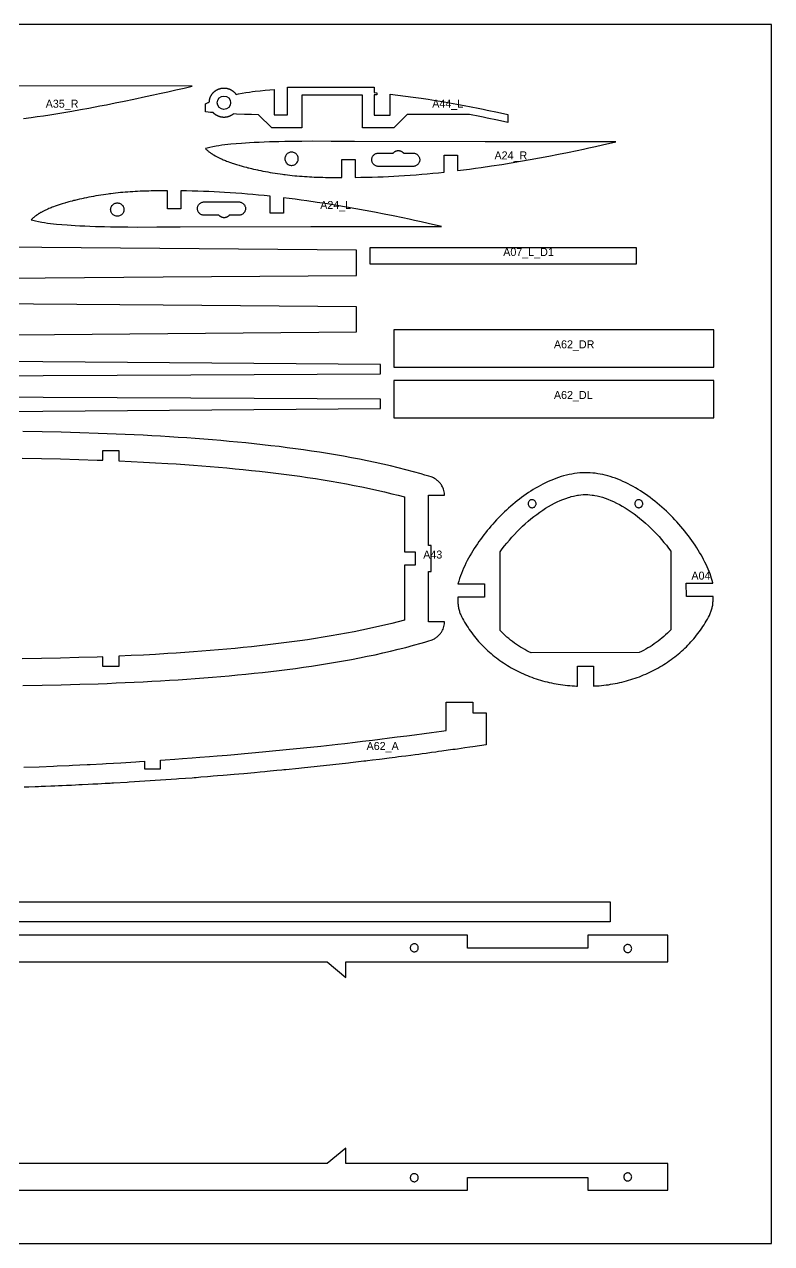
# Model space of a CAD drawing. Header units: millimetres. Extents: x 0 to 1269, y 0 to 474.
# Drawn here: x 329.5 to 609.6, y 0 to 457.2 of the extents above; entities that cross this region are included whole.
import ezdxf

# ---------------------------------------------------------------- set-up
doc = ezdxf.new("R2010")
doc.units = ezdxf.units.MM
for name, color, linetype in [('CUT', 1, 'Continuous'), ('LABELS_NOT_CUT', 7, 'Continuous'), ('REFERENCE_NOT_CUT', 8, 'Continuous')]:
    doc.layers.add(name, color=color, linetype=linetype)

msp = doc.modelspace()

# ---------------------------------------------------------------- linework, layer by layer
at = {"layer": 'CUT'}
for points in [[(329.11, 421.85), (332.07, 422.27), (334.35, 422.6), (336.68, 422.96), (339.01, 423.32), (341.32, 423.69), (344.24, 424.18), (347.31, 424.7), (350.5, 425.27), (353.65, 425.84), (357.77, 426.62), (360.24, 427.09), (363.57, 427.75), (366.85, 428.41), (370.58, 429.18), (374.96, 430.11), (377.87, 430.74), (380.17, 431.25), (383.22, 431.93), (386.3, 432.63), (389.36, 433.34), (392.33, 434.04), (307.28, 434.19)], [(219.35, 361.21), (381.52, 362.48), (454, 363.07), (454, 372.5), (100, 375.54)], [(100, 338.83), (454, 341.87), (454, 351.3), (381.52, 351.88), (219.35, 353.16)], [(328.87, 209.28), (336.11, 209.4), (343.23, 209.55), (350.23, 209.74), (357.13, 209.97), (360.55, 210.09), (363.94, 210.23), (367.31, 210.37), (370.66, 210.53), (373.99, 210.69), (377.29, 210.86), (380.58, 211.05), (383.86, 211.25), (387.11, 211.45), (390.35, 211.67), (393.57, 211.9), (396.77, 212.14), (399.96, 212.4), (403.13, 212.67), (406.29, 212.95), (409.44, 213.24), (412.57, 213.55), (415.68, 213.87), (418.79, 214.21), (421.88, 214.57), (424.96, 214.93), (428.02, 215.32), (431.07, 215.72), (434.12, 216.14), (437.15, 216.58), (440.16, 217.04), (443.17, 217.52), (446.16, 218.01), (449.14, 218.53), (452.11, 219.08), (455.07, 219.64), (458.01, 220.23), (460.94, 220.85), (463.86, 221.49), (466.77, 222.16), (469.66, 222.86), (472.53, 223.59), (475.39, 224.36), (478.24, 225.16), (479.65, 225.57), (481.07, 225.99), (482, 226.28), (482.31, 226.39), (482.61, 226.52), (482.91, 226.67), (483.2, 226.83), (483.48, 227), (483.75, 227.18), (484.02, 227.37), (484.28, 227.58), (484.53, 227.79), (484.77, 228.02), (485, 228.25), (485.22, 228.5), (485.43, 228.75), (485.62, 229.02), (485.81, 229.29), (485.98, 229.57), (486.21, 230.01), (486.42, 230.46), (486.59, 230.92), (486.74, 231.39), (486.85, 231.87), (486.93, 232.36), (486.98, 232.85), (486.99, 233.12), (481, 233.12), (481, 252.02), (482, 252.02), (482, 261.77), (481, 261.77), (481, 280.67), (486.99, 280.67), (486.98, 280.94), (486.93, 281.43), (486.85, 281.92), (486.74, 282.4), (486.59, 282.87), (486.42, 283.33), (486.21, 283.78), (485.98, 284.22), (485.81, 284.5), (485.62, 284.77), (485.43, 285.03), (485.22, 285.29), (485, 285.54), (484.77, 285.77), (484.53, 286), (484.28, 286.21), (484.02, 286.42), (483.75, 286.61), (483.48, 286.79), (483.2, 286.96), (482.91, 287.12), (482.61, 287.26), (482.31, 287.4), (482, 287.51), (481.07, 287.8), (479.65, 288.22), (478.24, 288.63), (475.39, 289.43), (472.53, 290.2), (469.66, 290.93), (466.77, 291.63), (463.86, 292.3), (460.94, 292.94), (458.01, 293.56), (455.07, 294.15), (452.11, 294.71), (449.14, 295.25), (446.16, 295.77), (443.17, 296.27), (440.16, 296.75), (437.15, 297.21), (434.12, 297.65), (431.07, 298.07), (428.02, 298.47), (424.96, 298.85), (421.88, 299.22), (418.79, 299.58), (415.68, 299.91), (412.57, 300.24), (409.44, 300.55), (406.29, 300.84), (403.13, 301.12), (399.96, 301.39), (396.77, 301.64), (393.57, 301.89), (390.35, 302.12), (387.11, 302.34), (383.86, 302.54), (380.58, 302.74), (377.29, 302.92), (373.99, 303.1), (370.66, 303.26), (367.31, 303.42), (363.94, 303.56), (360.55, 303.7), (357.13, 303.82), (350.23, 304.05), (343.23, 304.24), (336.11, 304.39), (328.87, 304.51)], [(328.72, 294.51), (335.92, 294.39), (342.98, 294.24), (349.93, 294.05), (356.78, 293.83), (358.85, 293.75), (358.85, 297.39), (364.85, 297.39), (364.85, 293.52), (369.51, 293.31), (374.12, 293.08), (378.7, 292.83), (383.24, 292.56), (386.45, 292.36), (389.65, 292.14), (392.83, 291.91), (395.99, 291.67), (399.14, 291.42), (402.27, 291.16), (405.38, 290.88), (408.48, 290.59), (411.56, 290.29), (414.63, 289.97), (417.68, 289.64), (420.72, 289.29), (423.74, 288.93), (426.74, 288.55), (429.74, 288.16), (432.72, 287.74), (435.68, 287.32), (438.63, 286.87), (441.56, 286.4), (444.48, 285.92), (447.38, 285.41), (450.27, 284.88), (453.14, 284.33), (456, 283.76), (458.84, 283.16), (461.66, 282.54), (464.47, 281.89), (467.25, 281.22), (469.63, 280.62), (472, 279.99), (472, 259.39), (476, 259.39), (476, 254.39), (472, 254.39), (472, 233.8), (469.63, 233.17), (467.25, 232.57), (464.47, 231.89), (461.66, 231.25), (458.84, 230.63), (456, 230.03), (453.14, 229.46), (450.27, 228.91), (447.38, 228.38), (444.48, 227.87), (441.56, 227.39), (438.63, 226.92), (435.68, 226.47), (432.72, 226.04), (429.74, 225.63), (426.74, 225.24), (423.74, 224.86), (420.72, 224.5), (417.68, 224.15), (414.63, 223.82), (411.56, 223.5), (408.48, 223.2), (405.38, 222.91), (402.27, 222.63), (399.14, 222.37), (395.99, 222.11), (392.83, 221.88), (389.65, 221.65), (386.45, 221.43), (383.24, 221.23), (378.7, 220.96), (374.12, 220.71), (369.51, 220.48), (364.85, 220.27), (364.85, 216.39), (358.85, 216.39), (358.85, 220.04), (356.78, 219.96), (349.93, 219.74), (342.98, 219.55), (335.92, 219.4), (328.72, 219.28)], [(329.33, 178.64), (335, 178.85), (340.47, 179.06), (341.79, 179.12), (346.34, 179.32), (347.56, 179.38), (353.03, 179.64), (354.2, 179.7), (358.76, 179.94), (360.12, 180.01), (365.59, 180.32), (371.23, 180.66), (372.65, 180.75), (374.5, 180.87), (374.5, 178.07), (380.5, 178.07), (380.5, 181.27), (382.28, 181.39), (385.93, 181.65), (388.8, 181.86), (392.43, 182.13), (395.3, 182.36), (398.94, 182.65), (401.79, 182.88), (405.47, 183.19), (408.27, 183.43), (412.04, 183.76), (414.74, 184), (418.7, 184.37), (421.21, 184.61), (427.67, 185.24), (434.13, 185.9), (440.58, 186.59), (447.04, 187.31), (449.63, 187.6), (453.49, 188.05), (456.23, 188.38), (459.94, 188.82), (462.75, 189.17), (466.4, 189.62), (469.24, 189.99), (472.86, 190.45), (475.71, 190.83), (479.33, 191.31), (482.17, 191.7), (485.81, 192.2), (487.65, 192.46), (487.65, 203.07), (497.65, 203.07), (497.65, 199.07), (502.65, 199.07), (502.65, 194.65), (502.65, 187.06), (497.65, 186.32), (497.65, 186.32), (496.51, 186.15), (494.63, 185.88), (491.82, 185.47), (490.92, 185.35), (490.12, 185.23), (488.35, 184.98), (485.99, 184.65), (484.77, 184.49), (483.72, 184.34), (482.14, 184.12), (480.16, 183.85), (478.62, 183.65), (477.32, 183.47), (475.96, 183.3), (474.32, 183.08), (472.44, 182.84), (470.92, 182.64), (469.79, 182.49), (468.48, 182.32), (466.24, 182.04), (464.51, 181.83), (463.64, 181.72), (462.64, 181.59), (459.97, 181.27), (458.1, 181.04), (457.49, 180.97), (456.79, 180.89), (451.69, 180.29), (450.94, 180.2), (445.09, 179.54), (439.24, 178.9), (433.38, 178.28), (432.43, 178.18), (427.52, 177.69), (426.72, 177.61), (426.01, 177.54), (424.18, 177.36), (421.66, 177.12), (420.55, 177.01), (419.58, 176.92), (417.91, 176.77), (415.8, 176.57), (414.37, 176.44), (413.15, 176.33), (411.7, 176.2), (409.93, 176.04), (408.17, 175.89), (406.71, 175.76), (405.5, 175.66), (404.07, 175.54), (401.94, 175.37), (400.28, 175.23), (399.31, 175.15), (398.2, 175.06), (395.67, 174.86), (393.84, 174.72), (393.13, 174.66), (392.33, 174.6), (387.4, 174.24), (386.46, 174.17), (380.58, 173.76), (374.71, 173.37), (368.83, 173), (368.07, 172.96), (362.95, 172.66), (362.25, 172.62), (361.62, 172.58), (359.75, 172.48), (357.07, 172.34), (356.06, 172.29), (355.17, 172.24), (353.44, 172.15), (351.19, 172.04), (349.86, 171.98), (348.72, 171.92), (347.19, 171.85), (345.31, 171.77), (343.65, 171.69), (342.27, 171.63), (340.97, 171.58), (339.42, 171.51), (337.42, 171.44), (335.82, 171.37), (334.76, 171.33), (333.54, 171.28), (331.15, 171.2), (329.36, 171.14)], [(101.42, 128.14), (549.07, 128.14), (549.07, 120.64), (101.42, 120.64)], [(325.01, 105.64), (443.01, 105.64), (450.01, 99.82), (450.01, 105.64), (570.66, 105.64), (570.66, 115.64), (540.66, 115.64), (540.66, 110.82), (495.6, 110.82), (495.6, 115.64), (117.58, 115.64)], [(117.58, 20), (495.6, 20), (495.6, 24.82), (540.66, 24.82), (540.66, 20), (570.66, 20), (570.66, 30), (450.01, 30), (450.01, 35.82), (443.01, 30), (325.01, 30)]]:
    msp.add_lwpolyline(points, dxfattribs=at)
for points in [[(501.5, 425.37), (502.97, 425.07), (506.88, 424.26), (510.72, 423.42), (510.72, 420.42), (506.88, 421.26), (502.97, 422.07), (501.5, 422.37), (499.66, 422.74), (496.97, 423.27), (496.32, 423.4), (472.97, 423.35), (468.03, 418.4), (468.03, 418.39), (456.27, 418.38), (456.26, 430.68), (433.46, 430.66), (433.47, 418.36), (422.3, 418.35), (417.2, 423.32), (414.69, 423.37), (412.07, 423.44), (409.07, 423.55), (407.83, 423.61), (407.81, 423.59), (407.78, 423.56), (407.74, 423.53), (407.7, 423.5), (407.66, 423.47), (407.63, 423.44), (407.59, 423.41), (407.55, 423.38), (407.51, 423.36), (407.47, 423.33), (407.43, 423.3), (407.39, 423.27), (407.35, 423.25), (407.31, 423.22), (407.27, 423.19), (407.23, 423.17), (407.19, 423.14), (407.15, 423.12), (407.11, 423.09), (407.07, 423.07), (407.02, 423.05), (406.98, 423.02), (406.94, 423), (406.9, 422.98), (406.86, 422.95), (406.81, 422.93), (406.77, 422.91), (406.73, 422.89), (406.68, 422.87), (406.64, 422.85), (406.6, 422.83), (406.55, 422.81), (406.51, 422.79), (406.46, 422.77), (406.42, 422.75), (406.38, 422.73), (406.33, 422.72), (406.29, 422.7), (406.24, 422.68), (406.2, 422.66), (406.15, 422.65), (406.11, 422.63), (406.06, 422.62), (406.02, 422.6), (405.97, 422.59), (405.92, 422.57), (405.88, 422.56), (405.83, 422.55), (405.79, 422.53), (405.74, 422.52), (405.69, 422.51), (405.65, 422.5), (405.6, 422.49), (405.55, 422.47), (405.51, 422.46), (405.46, 422.45), (405.41, 422.44), (405.36, 422.43), (405.32, 422.43), (405.27, 422.42), (405.22, 422.41), (405.18, 422.4), (405.13, 422.39), (405.08, 422.39), (405.03, 422.38), (404.99, 422.37), (404.94, 422.37), (404.89, 422.36), (404.84, 422.36), (404.79, 422.35), (404.75, 422.35), (404.7, 422.35), (404.65, 422.34), (404.6, 422.34), (404.56, 422.34), (404.51, 422.34), (404.46, 422.34), (404.41, 422.33), (404.36, 422.33), (404.32, 422.33), (404.27, 422.33), (404.22, 422.33), (404.17, 422.34), (404.12, 422.34), (404.08, 422.34), (404.03, 422.34), (403.98, 422.34), (403.93, 422.35), (403.88, 422.35), (403.84, 422.35), (403.79, 422.36), (403.74, 422.36), (403.69, 422.37), (403.65, 422.37), (403.6, 422.38), (403.55, 422.39), (403.5, 422.39), (403.46, 422.4), (403.41, 422.41), (403.36, 422.42), (403.31, 422.43), (403.27, 422.43), (403.22, 422.44), (403.17, 422.45), (403.13, 422.46), (403.08, 422.47), (403.03, 422.49), (402.98, 422.5), (402.94, 422.51), (402.89, 422.52), (402.85, 422.53), (402.8, 422.55), (402.75, 422.56), (402.71, 422.57), (402.66, 422.59), (402.62, 422.6), (402.57, 422.62), (402.52, 422.63), (402.48, 422.65), (402.43, 422.66), (402.39, 422.68), (402.34, 422.7), (402.3, 422.72), (402.26, 422.73), (402.21, 422.75), (402.17, 422.77), (402.12, 422.79), (402.08, 422.81), (402.03, 422.83), (401.99, 422.85), (401.95, 422.87), (401.9, 422.89), (401.86, 422.91), (401.82, 422.93), (401.78, 422.95), (401.73, 422.98), (401.69, 423), (401.65, 423.02), (401.61, 423.05), (401.57, 423.07), (401.52, 423.09), (401.48, 423.12), (401.44, 423.14), (401.4, 423.17), (401.36, 423.19), (401.32, 423.22), (401.28, 423.25), (401.24, 423.27), (401.2, 423.3), (401.16, 423.33), (401.12, 423.36), (401.08, 423.38), (401.04, 423.41), (401.01, 423.44), (400.97, 423.47), (400.93, 423.5), (400.89, 423.53), (400.85, 423.56), (400.82, 423.59), (400.78, 423.62), (400.74, 423.65), (400.71, 423.68), (400.67, 423.71), (400.64, 423.75), (400.6, 423.78), (400.56, 423.81), (400.53, 423.84), (400.49, 423.88), (400.46, 423.91), (400.43, 423.94), (400.39, 423.98), (400.36, 424.01), (400.33, 424.05), (400.29, 424.08), (400.26, 424.12), (399.24, 424.21), (398.38, 424.31), (397.54, 424.42), (397.33, 424.45), (397.33, 427.45), (397.6, 427.58), (398.44, 427.95), (398.82, 428.11), (398.82, 428.12), (398.83, 428.17), (398.83, 428.22), (398.83, 428.26), (398.84, 428.31), (398.84, 428.36), (398.85, 428.41), (398.85, 428.46), (398.86, 428.5), (398.86, 428.55), (398.87, 428.6), (398.88, 428.65), (398.88, 428.69), (398.89, 428.74), (398.9, 428.79), (398.91, 428.84), (398.92, 428.88), (398.93, 428.93), (398.94, 428.98), (398.95, 429.02), (398.96, 429.07), (398.97, 429.12), (398.98, 429.16), (398.99, 429.21), (399, 429.26), (399.02, 429.3), (399.03, 429.35), (399.04, 429.4), (399.06, 429.44), (399.07, 429.49), (399.08, 429.53), (399.1, 429.58), (399.12, 429.62), (399.13, 429.67), (399.15, 429.71), (399.16, 429.76), (399.18, 429.8), (399.2, 429.85), (399.22, 429.89), (399.23, 429.94), (399.25, 429.98), (399.27, 430.03), (399.29, 430.07), (399.31, 430.11), (399.33, 430.16), (399.35, 430.2), (399.37, 430.24), (399.39, 430.29), (399.42, 430.33), (399.44, 430.37), (399.46, 430.42), (399.48, 430.46), (399.51, 430.5), (399.53, 430.54), (399.55, 430.58), (399.58, 430.62), (399.6, 430.67), (399.63, 430.71), (399.65, 430.75), (399.68, 430.79), (399.7, 430.83), (399.73, 430.87), (399.76, 430.91), (399.78, 430.95), (399.81, 430.99), (399.84, 431.03), (399.87, 431.07), (399.89, 431.1), (399.92, 431.14), (399.95, 431.18), (399.98, 431.22), (400.01, 431.26), (400.04, 431.29), (400.07, 431.33), (400.1, 431.37), (400.13, 431.41), (400.16, 431.44), (400.2, 431.48), (400.23, 431.51), (400.26, 431.55), (400.29, 431.58), (400.33, 431.62), (400.36, 431.65), (400.39, 431.69), (400.43, 431.72), (400.46, 431.76), (400.49, 431.79), (400.53, 431.82), (400.56, 431.86), (400.6, 431.89), (400.64, 431.92), (400.67, 431.95), (400.71, 431.98), (400.74, 432.02), (400.78, 432.05), (400.82, 432.08), (400.85, 432.11), (400.89, 432.14), (400.93, 432.17), (400.97, 432.2), (401.01, 432.23), (401.04, 432.25), (401.08, 432.28), (401.12, 432.31), (401.16, 432.34), (401.2, 432.37), (401.24, 432.39), (401.28, 432.42), (401.32, 432.45), (401.36, 432.47), (401.4, 432.5), (401.44, 432.52), (401.48, 432.55), (401.52, 432.57), (401.57, 432.6), (401.61, 432.62), (401.65, 432.64), (401.69, 432.67), (401.73, 432.69), (401.78, 432.71), (401.82, 432.73), (401.86, 432.76), (401.9, 432.78), (401.95, 432.8), (401.99, 432.82), (402.03, 432.84), (402.08, 432.86), (402.12, 432.88), (402.17, 432.9), (402.21, 432.91), (402.26, 432.93), (402.3, 432.95), (402.34, 432.97), (402.39, 432.98), (402.43, 433), (402.48, 433.02), (402.52, 433.03), (402.57, 433.05), (402.62, 433.06), (402.66, 433.08), (402.71, 433.09), (402.75, 433.11), (402.8, 433.12), (402.85, 433.13), (402.89, 433.15), (402.94, 433.16), (402.98, 433.17), (403.03, 433.18), (403.08, 433.19), (403.13, 433.2), (403.17, 433.21), (403.22, 433.22), (403.27, 433.23), (403.31, 433.24), (403.36, 433.25), (403.41, 433.26), (403.46, 433.27), (403.5, 433.27), (403.55, 433.28), (403.6, 433.29), (403.65, 433.29), (403.69, 433.3), (403.74, 433.3), (403.79, 433.31), (403.84, 433.31), (403.88, 433.32), (403.93, 433.32), (403.98, 433.32), (404.03, 433.33), (404.08, 433.33), (404.12, 433.33), (404.17, 433.33), (404.22, 433.33), (404.27, 433.33), (404.32, 433.33), (404.36, 433.33), (404.41, 433.33), (404.46, 433.33), (404.51, 433.33), (404.56, 433.33), (404.6, 433.33), (404.65, 433.32), (404.7, 433.32), (404.75, 433.32), (404.79, 433.31), (404.84, 433.31), (404.89, 433.3), (404.94, 433.3), (404.99, 433.29), (405.03, 433.29), (405.08, 433.28), (405.13, 433.27), (405.18, 433.27), (405.22, 433.26), (405.27, 433.25), (405.32, 433.24), (405.36, 433.23), (405.41, 433.22), (405.46, 433.21), (405.51, 433.2), (405.55, 433.19), (405.6, 433.18), (405.65, 433.17), (405.69, 433.16), (405.74, 433.15), (405.79, 433.13), (405.83, 433.12), (405.88, 433.11), (405.92, 433.09), (405.97, 433.08), (406.02, 433.06), (406.06, 433.05), (406.11, 433.03), (406.15, 433.02), (406.2, 433), (406.24, 432.98), (406.29, 432.97), (406.33, 432.95), (406.38, 432.93), (406.42, 432.91), (406.46, 432.9), (406.51, 432.88), (406.55, 432.86), (406.6, 432.84), (406.64, 432.82), (406.68, 432.8), (406.73, 432.78), (406.77, 432.76), (406.81, 432.73), (406.86, 432.71), (406.9, 432.69), (406.94, 432.67), (406.98, 432.64), (407.02, 432.62), (407.07, 432.6), (407.11, 432.57), (407.15, 432.55), (407.19, 432.52), (407.23, 432.5), (407.27, 432.47), (407.31, 432.45), (407.35, 432.42), (407.39, 432.39), (407.43, 432.37), (407.47, 432.34), (407.51, 432.31), (407.55, 432.28), (407.59, 432.25), (407.63, 432.23), (407.66, 432.2), (407.7, 432.17), (407.74, 432.14), (407.78, 432.11), (407.81, 432.08), (407.85, 432.05), (407.89, 432.02), (407.92, 431.98), (407.96, 431.95), (408, 431.92), (408.03, 431.89), (408.07, 431.86), (408.1, 431.82), (408.14, 431.79), (408.17, 431.76), (408.2, 431.72), (408.24, 431.69), (408.27, 431.65), (408.31, 431.62), (408.34, 431.58), (408.37, 431.55), (408.4, 431.51), (408.43, 431.48), (408.47, 431.44), (408.5, 431.41), (408.53, 431.37), (408.56, 431.33), (408.59, 431.29), (408.62, 431.26), (408.65, 431.22), (408.68, 431.18), (408.71, 431.14), (408.74, 431.1), (408.77, 431.07), (408.79, 431.03), (408.82, 430.99), (408.85, 430.95), (408.85, 430.95), (409.75, 431.13), (411.09, 431.37), (412.47, 431.61), (413.89, 431.83), (414.96, 431.98), (416.05, 432.12), (417.88, 432.34), (419.71, 432.51), (421.45, 432.65), (423.16, 432.76), (423.17, 423.26), (428.17, 423.27), (428.16, 432.94), (428.17, 432.94), (428.17, 433.68), (460.57, 433.68), (460.57, 431.69), (461.56, 431.59), (461.56, 430.75), (460.57, 430.74), (460.57, 430.68), (460.56, 430.68), (460.57, 423.19), (466.57, 423.2), (466.56, 431.05), (469.5, 430.7), (472.35, 430.34), (475.27, 429.94), (478.22, 429.51), (480.85, 429.11), (483.58, 428.67), (486.29, 428.22), (488.91, 427.77), (491.62, 427.28), (494.33, 426.78), (496.97, 426.27), (499.66, 425.74)], [(541.03, 410.86), (543.59, 411.42), (546.17, 411.99), (551.22, 413.14), (502.23, 413.22), (453.24, 413.32), (444.47, 413.34), (437.39, 413.35), (433.56, 413.33), (429.39, 413.29), (427.17, 413.25), (424.91, 413.21), (421.43, 413.11), (419.4, 413.04), (417.45, 412.95), (415.61, 412.86), (413.9, 412.77), (410.92, 412.57), (408.91, 412.42), (406.89, 412.24), (405.73, 412.13), (404.59, 412.01), (403.48, 411.88), (402.39, 411.72), (401.37, 411.54), (400.17, 411.3), (398.99, 411.04), (397.97, 410.8), (397.54, 410.68), (397.33, 410.62), (397.55, 410.41), (397.7, 410.29), (397.83, 410.17), (398.09, 409.95), (398.32, 409.76), (398.5, 409.61), (398.7, 409.45), (398.9, 409.3), (399.11, 409.14), (399.32, 408.99), (399.54, 408.83), (399.66, 408.75), (399.84, 408.63), (400.03, 408.51), (400.29, 408.34), (400.46, 408.23), (400.65, 408.12), (400.9, 407.97), (401.1, 407.86), (401.31, 407.74), (401.53, 407.62), (401.76, 407.5), (402, 407.38), (402.25, 407.25), (402.51, 407.13), (402.78, 407), (403.06, 406.87), (403.36, 406.73), (403.66, 406.6), (403.98, 406.46), (404.48, 406.25), (404.83, 406.11), (405.2, 405.97), (405.77, 405.76), (406.33, 405.55), (406.71, 405.42), (407.09, 405.29), (407.44, 405.17), (407.89, 405.02), (408.27, 404.9), (408.65, 404.77), (409.04, 404.65), (409.49, 404.51), (409.95, 404.37), (410.3, 404.27), (410.78, 404.13), (411.14, 404.03), (411.5, 403.93), (411.99, 403.8), (412.72, 403.6), (413.21, 403.47), (413.69, 403.35), (414.17, 403.23), (414.58, 403.13), (415.44, 402.93), (416.31, 402.73), (416.83, 402.62), (417.24, 402.53), (418.08, 402.36), (418.94, 402.18), (419.82, 402.02), (420.72, 401.85), (421.63, 401.69), (422.56, 401.54), (423.5, 401.38), (424.44, 401.24), (425.33, 401.11), (426.24, 400.99), (426.76, 400.92), (427.21, 400.86), (428.11, 400.75), (429.02, 400.65), (429.92, 400.55), (430.83, 400.46), (431.67, 400.38), (432.62, 400.3), (433.57, 400.23), (434.51, 400.16), (435.44, 400.1), (436.35, 400.05), (437.26, 400.01), (438.17, 399.97), (439.32, 399.92), (440.25, 399.89), (441.43, 399.86), (442.38, 399.84), (443.58, 399.82), (444.78, 399.8), (445.99, 399.79), (447.23, 399.79), (448.5, 399.79), (448.51, 406.57), (453.51, 406.56), (453.5, 399.82), (455.64, 399.85), (457.75, 399.89), (459.85, 399.94), (462.02, 400.01), (464.02, 400.08), (466, 400.17), (467.93, 400.27), (469.81, 400.37), (471.95, 400.51), (474.15, 400.66), (476.34, 400.83), (478.45, 401), (480.49, 401.18), (482.58, 401.38), (484.72, 401.59), (486.9, 401.82), (486.91, 408.17), (491.91, 408.16), (491.9, 402.39), (494.12, 402.66), (496.37, 402.95), (498.59, 403.24), (500.74, 403.54), (504.59, 404.1), (508.48, 404.7), (511.93, 405.26), (515.52, 405.87), (519.1, 406.5), (522.54, 407.13), (526.1, 407.81), (529.66, 408.5), (533.13, 409.2), (536.67, 409.93), (539.1, 410.45)], [(432.16, 406.81), (432.14, 407.12), (432.08, 407.43), (431.98, 407.73), (431.85, 408.01), (431.68, 408.28), (431.48, 408.52), (431.25, 408.74), (431, 408.92), (430.72, 409.07), (430.43, 409.19), (430.12, 409.27), (429.81, 409.31), (429.5, 409.31), (429.19, 409.27), (428.88, 409.19), (428.59, 409.07), (428.32, 408.92), (428.06, 408.74), (427.83, 408.52), (427.63, 408.28), (427.46, 408.01), (427.33, 407.73), (427.23, 407.43), (427.18, 407.12), (427.16, 406.81), (427.18, 406.5), (427.23, 406.19), (427.33, 405.89), (427.46, 405.61), (427.63, 405.34), (427.83, 405.1), (428.06, 404.88), (428.32, 404.7), (428.59, 404.55), (428.88, 404.43), (429.19, 404.35), (429.5, 404.32), (429.81, 404.32), (430.12, 404.35), (430.43, 404.43), (430.72, 404.55), (431, 404.7), (431.25, 404.88), (431.48, 405.1), (431.68, 405.34), (431.85, 405.61), (431.98, 405.89), (432.08, 406.19), (432.14, 406.5)], [(461.48, 408.84), (461.71, 408.89), (461.96, 408.93), (462.2, 408.94), (467.76, 408.94), (467.81, 409.01), (467.85, 409.05), (467.89, 409.1), (467.96, 409.16), (468, 409.2), (468.07, 409.27), (468.16, 409.34), (468.24, 409.4), (468.29, 409.43), (468.39, 409.5), (468.44, 409.53), (468.52, 409.58), (468.63, 409.63), (468.74, 409.68), (468.8, 409.7), (468.89, 409.74), (469.01, 409.77), (469.06, 409.79), (469.15, 409.81), (469.27, 409.84), (469.33, 409.85), (469.43, 409.86), (469.49, 409.86), (469.58, 409.87), (469.7, 409.87), (469.82, 409.87), (469.92, 409.86), (469.98, 409.86), (470.04, 409.85), (470.13, 409.84), (470.25, 409.81), (470.34, 409.79), (470.4, 409.77), (470.51, 409.74), (470.6, 409.7), (470.66, 409.68), (470.77, 409.63), (470.88, 409.58), (470.96, 409.53), (471.01, 409.5), (471.12, 409.43), (471.17, 409.4), (471.24, 409.34), (471.33, 409.27), (471.4, 409.2), (471.45, 409.16), (471.51, 409.1), (471.55, 409.05), (471.59, 409.01), (471.65, 408.94), (475.2, 408.94), (475.45, 408.93), (475.69, 408.89), (475.93, 408.84), (476.16, 408.75), (476.38, 408.65), (476.59, 408.52), (476.79, 408.38), (476.97, 408.21), (477.13, 408.03), (477.28, 407.83), (477.41, 407.62), (477.51, 407.4), (477.59, 407.17), (477.65, 406.93), (477.69, 406.69), (477.7, 406.44), (477.69, 406.2), (477.65, 405.96), (477.59, 405.72), (477.51, 405.49), (477.41, 405.26), (477.28, 405.05), (477.13, 404.86), (476.97, 404.68), (476.79, 404.51), (476.59, 404.36), (476.38, 404.24), (476.16, 404.13), (475.93, 404.05), (475.69, 403.99), (475.45, 403.96), (475.2, 403.94), (462.2, 403.94), (461.96, 403.96), (461.71, 403.99), (461.48, 404.05), (461.24, 404.13), (461.02, 404.24), (460.81, 404.36), (460.62, 404.51), (460.43, 404.68), (460.27, 404.86), (460.12, 405.05), (460, 405.26), (459.89, 405.49), (459.81, 405.72), (459.75, 405.96), (459.71, 406.2), (459.7, 406.44), (459.71, 406.69), (459.75, 406.93), (459.81, 407.17), (459.89, 407.4), (460, 407.62), (460.12, 407.83), (460.27, 408.03), (460.43, 408.21), (460.62, 408.38), (460.81, 408.52), (461.02, 408.65), (461.24, 408.75)], [(478.26, 383.15), (475.7, 383.71), (473.78, 384.12), (471.34, 384.64), (467.8, 385.37), (464.34, 386.07), (460.77, 386.77), (457.21, 387.44), (453.77, 388.07), (450.19, 388.71), (446.61, 389.31), (443.15, 389.87), (439.27, 390.47), (435.41, 391.03), (433.27, 391.33), (431.04, 391.62), (428.79, 391.91), (426.58, 392.18), (426.58, 386.41), (421.58, 386.41), (421.58, 392.75), (419.4, 392.98), (417.26, 393.2), (415.16, 393.39), (413.13, 393.57), (411.01, 393.75), (408.82, 393.91), (406.63, 394.07), (404.48, 394.2), (402.6, 394.31), (400.68, 394.4), (398.69, 394.49), (396.69, 394.56), (394.52, 394.63), (392.42, 394.69), (390.31, 394.73), (388.17, 394.76), (388.18, 388.01), (383.18, 388.01), (383.17, 394.79), (381.9, 394.79), (380.67, 394.78), (379.46, 394.77), (378.25, 394.76), (377.05, 394.74), (376.1, 394.71), (374.92, 394.68), (373.99, 394.65), (372.84, 394.61), (371.93, 394.57), (371.03, 394.52), (370.11, 394.47), (369.18, 394.41), (368.24, 394.34), (367.29, 394.27), (366.34, 394.19), (365.5, 394.11), (364.6, 394.02), (363.69, 393.93), (362.79, 393.82), (361.88, 393.71), (361.43, 393.65), (360.91, 393.59), (360.01, 393.46), (359.12, 393.33), (358.18, 393.19), (357.23, 393.04), (356.3, 392.88), (355.39, 392.72), (354.49, 392.56), (353.62, 392.39), (352.76, 392.22), (351.91, 392.04), (351.5, 391.95), (350.98, 391.84), (350.12, 391.64), (349.26, 391.44), (348.84, 391.34), (348.36, 391.22), (347.88, 391.1), (347.39, 390.97), (346.66, 390.78), (346.17, 390.64), (345.81, 390.54), (345.45, 390.44), (344.97, 390.3), (344.62, 390.2), (344.16, 390.06), (343.72, 389.92), (343.32, 389.8), (342.94, 389.68), (342.57, 389.56), (342.11, 389.41), (341.76, 389.29), (341.38, 389.16), (341.01, 389.02), (340.44, 388.82), (339.87, 388.6), (339.51, 388.46), (339.16, 388.32), (338.66, 388.11), (338.34, 387.97), (338.03, 387.84), (337.74, 387.71), (337.46, 387.58), (337.18, 387.45), (336.92, 387.32), (336.67, 387.19), (336.43, 387.07), (336.2, 386.95), (335.98, 386.83), (335.77, 386.71), (335.57, 386.6), (335.32, 386.45), (335.14, 386.34), (334.96, 386.23), (334.7, 386.07), (334.51, 385.95), (334.33, 385.82), (334.22, 385.74), (333.99, 385.59), (333.78, 385.43), (333.57, 385.27), (333.37, 385.12), (333.17, 384.96), (332.99, 384.81), (332.76, 384.63), (332.51, 384.41), (332.37, 384.29), (332.23, 384.16), (332, 383.95), (332.22, 383.89), (332.65, 383.77), (333.66, 383.53), (334.85, 383.27), (336.04, 383.03), (337.06, 382.85), (338.15, 382.69), (339.27, 382.56), (340.4, 382.44), (341.56, 382.33), (343.58, 382.16), (345.59, 382), (348.57, 381.81), (350.28, 381.71), (352.12, 381.62), (354.07, 381.54), (356.11, 381.46), (359.59, 381.37), (361.84, 381.32), (364.06, 381.28), (368.24, 381.24), (372.07, 381.22), (379.14, 381.23), (387.92, 381.26), (436.9, 381.35), (485.89, 381.43), (480.84, 382.58)], [(366.83, 387.76), (366.81, 387.45), (366.75, 387.14), (366.65, 386.84), (366.52, 386.56), (366.35, 386.29), (366.15, 386.05), (365.92, 385.84), (365.67, 385.65), (365.39, 385.5), (365.1, 385.38), (364.8, 385.31), (364.49, 385.27), (364.17, 385.27), (363.86, 385.31), (363.56, 385.38), (363.26, 385.5), (362.99, 385.65), (362.74, 385.84), (362.51, 386.05), (362.31, 386.29), (362.14, 386.56), (362, 386.84), (361.91, 387.14), (361.85, 387.45), (361.83, 387.76), (361.85, 388.08), (361.91, 388.38), (362, 388.68), (362.14, 388.97), (362.31, 389.23), (362.51, 389.47), (362.74, 389.69), (362.99, 389.87), (363.26, 390.02), (363.56, 390.14), (363.86, 390.22), (364.17, 390.26), (364.49, 390.26), (364.8, 390.22), (365.1, 390.14), (365.39, 390.02), (365.67, 389.87), (365.92, 389.69), (366.15, 389.47), (366.35, 389.23), (366.52, 388.97), (366.65, 388.68), (366.75, 388.38), (366.81, 388.08)], [(396.39, 385.68), (396.15, 385.74), (395.92, 385.82), (395.7, 385.93), (395.49, 386.05), (395.29, 386.2), (395.11, 386.36), (394.94, 386.54), (394.8, 386.74), (394.67, 386.95), (394.57, 387.17), (394.48, 387.4), (394.42, 387.64), (394.39, 387.88), (394.37, 388.13), (394.39, 388.38), (394.42, 388.62), (394.48, 388.86), (394.57, 389.09), (394.67, 389.31), (394.8, 389.52), (394.94, 389.72), (395.11, 389.9), (395.29, 390.06), (395.49, 390.21), (395.7, 390.33), (395.92, 390.44), (396.15, 390.52), (396.39, 390.58), (396.63, 390.62), (396.87, 390.63), (409.87, 390.63), (410.12, 390.62), (410.36, 390.58), (410.6, 390.52), (410.83, 390.44), (411.05, 390.33), (411.26, 390.21), (411.46, 390.06), (411.64, 389.9), (411.81, 389.72), (411.95, 389.52), (412.08, 389.31), (412.18, 389.09), (412.27, 388.86), (412.33, 388.62), (412.36, 388.38), (412.37, 388.13), (412.36, 387.88), (412.33, 387.64), (412.27, 387.4), (412.18, 387.17), (412.08, 386.95), (411.95, 386.74), (411.81, 386.54), (411.64, 386.36), (411.46, 386.2), (411.26, 386.05), (411.05, 385.93), (410.83, 385.82), (410.6, 385.74), (410.36, 385.68), (410.12, 385.64), (409.87, 385.63), (406.32, 385.63), (406.27, 385.57), (406.23, 385.52), (406.19, 385.48), (406.12, 385.41), (406.08, 385.37), (406.01, 385.31), (405.91, 385.23), (405.84, 385.17), (405.79, 385.14), (405.69, 385.07), (405.63, 385.04), (405.55, 385), (405.44, 384.94), (405.33, 384.89), (405.27, 384.87), (405.19, 384.84), (405.07, 384.8), (405.01, 384.78), (404.92, 384.76), (404.8, 384.74), (404.71, 384.72), (404.65, 384.72), (404.59, 384.71), (404.5, 384.7), (404.37, 384.7), (404.25, 384.7), (404.16, 384.71), (404.1, 384.72), (404.01, 384.73), (403.95, 384.74), (403.83, 384.76), (403.74, 384.78), (403.68, 384.8), (403.56, 384.84), (403.48, 384.87), (403.42, 384.89), (403.31, 384.94), (403.2, 385), (403.12, 385.04), (403.06, 385.07), (402.96, 385.14), (402.91, 385.17), (402.84, 385.23), (402.74, 385.31), (402.67, 385.37), (402.63, 385.41), (402.56, 385.48), (402.52, 385.52), (402.48, 385.57), (402.43, 385.63), (396.87, 385.63), (396.63, 385.64)], [(459, 367.35), (559, 367.35), (559, 373.35), (459, 373.35)], [(588, 342.72), (468, 342.72), (468, 328.72), (588, 328.72)], [(463, 329.65), (20, 333.14), (20, 323.93), (123.63, 324.47), (308.85, 325.41), (391.89, 325.83), (463, 326.17)], [(468, 309.72), (588, 309.72), (588, 323.72), (468, 323.72)], [(20, 309.72), (463, 313.21), (463, 316.69), (391.89, 317.03), (308.85, 317.45), (123.63, 318.39), (20, 318.93)], [(535.66, 209.12), (536.52, 209.08), (536.82, 209.07), (536.82, 216.5), (542.82, 216.5), (542.82, 209.1), (543.25, 209.12), (544.12, 209.16), (544.98, 209.22), (545.84, 209.3), (546.7, 209.39), (547.56, 209.49), (548.41, 209.6), (549.27, 209.73), (550.12, 209.87), (550.97, 210.03), (551.81, 210.2), (552.65, 210.38), (553.49, 210.57), (554.33, 210.78), (555.16, 211), (555.99, 211.23), (556.81, 211.48), (557.63, 211.74), (558.44, 212.01), (559.24, 212.3), (560.05, 212.6), (560.84, 212.91), (561.63, 213.23), (562.42, 213.57), (563.19, 213.91), (563.96, 214.27), (564.73, 214.65), (565.48, 215.03), (566.23, 215.43), (566.98, 215.83), (567.71, 216.25), (568.44, 216.68), (569.15, 217.12), (569.86, 217.58), (570.56, 218.04), (571.26, 218.52), (571.94, 219), (572.61, 219.5), (573.28, 220), (573.93, 220.52), (574.58, 221.05), (575.21, 221.59), (575.83, 222.13), (576.45, 222.69), (577.05, 223.26), (577.64, 223.83), (578.23, 224.42), (578.8, 225.01), (579.35, 225.61), (579.9, 226.23), (580.44, 226.85), (580.96, 227.47), (581.47, 228.11), (581.97, 228.75), (582.46, 229.41), (582.94, 230.07), (583.4, 230.73), (583.85, 231.41), (584.29, 232.09), (584.71, 232.77), (585.12, 233.47), (585.52, 234.17), (585.91, 234.88), (586.28, 235.59), (586.44, 235.92), (586.59, 236.26), (586.74, 236.6), (586.87, 236.94), (586.99, 237.29), (587.1, 237.64), (587.2, 238), (587.3, 238.36), (587.38, 238.72), (587.45, 239.08), (587.51, 239.45), (587.55, 239.82), (587.59, 240.18), (587.62, 240.55), (587.64, 240.92), (587.64, 241.29), (587.64, 242.65), (577.64, 242.62), (577.63, 247.62), (587.63, 247.65), (587.62, 247.79), (587.38, 248.63), (587.12, 249.47), (586.83, 250.32), (586.51, 251.18), (586.17, 252.05), (585.81, 252.93), (585.42, 253.81), (585.01, 254.69), (584.58, 255.58), (584.12, 256.48), (583.64, 257.37), (583.14, 258.27), (582.62, 259.17), (582.08, 260.07), (581.51, 260.97), (580.93, 261.87), (580.33, 262.76), (579.71, 263.66), (579.07, 264.55), (578.41, 265.43), (577.74, 266.31), (577.05, 267.19), (576.34, 268.05), (575.62, 268.91), (574.88, 269.76), (574.13, 270.6), (573.36, 271.43), (572.58, 272.26), (571.78, 273.07), (570.97, 273.88), (570.15, 274.66), (569.32, 275.43), (568.47, 276.19), (567.61, 276.94), (566.74, 277.67), (565.87, 278.38), (564.99, 279.07), (564.11, 279.74), (563.21, 280.4), (562.31, 281.03), (561.39, 281.65), (560.46, 282.25), (559.54, 282.83), (558.61, 283.38), (557.67, 283.92), (556.73, 284.43), (555.79, 284.91), (554.85, 285.37), (553.89, 285.82), (552.93, 286.24), (551.97, 286.62), (551.02, 286.98), (550.08, 287.32), (549.13, 287.62), (548.2, 287.89), (547.26, 288.14), (546.31, 288.36), (545.36, 288.56), (544.41, 288.72), (543.48, 288.86), (542.56, 288.96), (541.64, 289.03), (540.72, 289.07), (539.82, 289.08), (538.8, 289.06), (537.77, 289), (536.73, 288.89), (535.69, 288.76), (534.68, 288.59), (533.68, 288.39), (532.66, 288.15), (531.63, 287.88), (530.68, 287.6), (529.72, 287.28), (528.76, 286.94), (527.79, 286.57), (526.82, 286.17), (525.85, 285.75), (524.87, 285.29), (523.89, 284.8), (522.97, 284.32), (522.05, 283.81), (521.12, 283.28), (520.21, 282.73), (519.33, 282.18), (518.45, 281.6), (517.57, 281.01), (516.7, 280.4), (515.87, 279.79), (515.05, 279.17), (514.23, 278.53), (513.41, 277.87), (512.6, 277.2), (511.8, 276.51), (511, 275.81), (510.21, 275.09), (509.45, 274.37), (508.69, 273.63), (507.94, 272.89), (507.2, 272.12), (506.46, 271.35), (505.75, 270.58), (505.04, 269.79), (504.35, 269), (503.68, 268.2), (503.01, 267.39), (502.36, 266.58), (501.72, 265.75), (501.09, 264.92), (500.48, 264.09), (499.88, 263.25), (499.3, 262.4), (498.71, 261.53), (498.14, 260.64), (497.59, 259.77), (497.06, 258.88), (496.52, 257.95), (496, 257.02), (495.51, 256.1), (495.04, 255.18), (494.58, 254.22), (494.14, 253.25), (493.72, 252.29), (493.33, 251.34), (492.96, 250.35), (492.61, 249.36), (492.3, 248.39), (492.02, 247.43), (501.98, 247.45), (501.99, 242.45), (491.99, 242.43), (492, 240.83), (492, 240.46), (492.02, 240.09), (492.05, 239.72), (492.09, 239.36), (492.14, 238.99), (492.2, 238.63), (492.27, 238.26), (492.35, 237.91), (492.44, 237.55), (492.55, 237.19), (492.66, 236.84), (492.78, 236.5), (492.91, 236.15), (493.06, 235.81), (493.21, 235.48), (493.37, 235.15), (493.75, 234.44), (494.13, 233.73), (494.53, 233.03), (494.95, 232.34), (495.37, 231.66), (495.81, 230.98), (496.26, 230.31), (496.73, 229.64), (497.21, 228.99), (497.7, 228.34), (498.2, 227.7), (498.71, 227.07), (499.24, 226.44), (499.77, 225.83), (500.32, 225.22), (500.88, 224.62), (501.46, 224.04), (502.04, 223.46), (502.63, 222.89), (503.24, 222.32), (503.85, 221.77), (504.48, 221.23), (505.12, 220.7), (505.76, 220.18), (506.42, 219.67), (507.09, 219.16), (507.76, 218.67), (508.45, 218.19), (509.14, 217.73), (509.85, 217.27), (510.56, 216.82), (511.28, 216.39), (512.01, 215.96), (512.74, 215.55), (513.49, 215.15), (514.24, 214.76), (515, 214.39), (515.76, 214.02), (516.54, 213.67), (517.32, 213.33), (518.1, 213), (518.9, 212.69), (519.69, 212.38), (520.5, 212.09), (521.31, 211.82), (522.12, 211.55), (522.94, 211.3), (523.76, 211.06), (524.59, 210.84), (525.42, 210.62), (526.26, 210.42), (527.1, 210.24), (527.94, 210.07), (528.79, 209.91), (529.64, 209.76), (530.49, 209.63), (531.35, 209.51), (532.21, 209.4), (533.07, 209.31), (533.93, 209.23), (534.79, 209.17)], [(560.82, 222.02), (559.98, 221.61), (519.47, 221.52), (518.65, 221.92), (517.84, 222.34), (517.04, 222.78), (516.26, 223.23), (515.48, 223.7), (514.71, 224.19), (513.96, 224.69), (513.22, 225.21), (512.5, 225.75), (511.78, 226.29), (511.09, 226.86), (510.4, 227.43), (509.73, 228.03), (509.08, 228.63), (508.44, 229.25), (507.82, 229.88), (507.82, 259.36), (508.64, 260.49), (509.49, 261.6), (510.37, 262.7), (511.29, 263.79), (512.23, 264.88), (513.2, 265.94), (514.18, 266.98), (515.18, 267.99), (516.22, 268.99), (517.27, 269.95), (518.33, 270.88), (519.39, 271.78), (520.47, 272.64), (521.56, 273.46), (522.67, 274.26), (523.78, 275.02), (524.89, 275.73), (525.99, 276.4), (527.1, 277.03), (528.19, 277.62), (529.27, 278.15), (530.34, 278.64), (531.4, 279.08), (532.43, 279.47), (533.43, 279.81), (533.92, 279.96), (534.41, 280.1), (535.38, 280.34), (536.33, 280.54), (536.79, 280.62), (537.24, 280.69), (538.11, 280.8), (538.97, 280.87), (539.4, 280.88), (539.82, 280.89), (540.24, 280.89), (540.66, 280.87), (541.52, 280.81), (542.39, 280.72), (542.83, 280.65), (543.29, 280.57), (544.24, 280.38), (545.22, 280.14), (545.71, 280.01), (546.2, 279.86), (547.2, 279.53), (548.24, 279.15), (549.3, 278.72), (550.36, 278.24), (551.44, 277.72), (552.53, 277.15), (553.63, 276.53), (554.74, 275.86), (555.85, 275.16), (556.96, 274.41), (558.07, 273.62), (559.16, 272.8), (560.24, 271.95), (561.31, 271.07), (562.36, 270.15), (563.41, 269.19), (564.45, 268.2), (565.45, 267.2), (566.44, 266.17), (567.4, 265.12), (568.35, 264.04), (569.26, 262.96), (570.14, 261.86), (570.99, 260.76), (571.82, 259.63), (571.82, 230.16), (571.18, 229.51), (570.54, 228.88), (569.87, 228.26), (569.19, 227.66), (568.5, 227.07), (567.79, 226.49), (567.07, 225.93), (566.33, 225.39), (565.58, 224.86), (564.82, 224.34), (564.04, 223.84), (563.25, 223.36), (562.45, 222.9), (561.64, 222.45)], [(521.32, 277.46), (521.3, 277.7), (521.24, 277.93), (521.14, 278.15), (521.02, 278.36), (520.86, 278.54), (520.67, 278.69), (520.46, 278.81), (520.23, 278.9), (520, 278.94), (519.76, 278.95), (519.52, 278.93), (519.28, 278.86), (519.07, 278.75), (518.87, 278.62), (518.69, 278.45), (518.55, 278.26), (518.44, 278.04), (518.36, 277.81), (518.32, 277.58), (518.32, 277.34), (518.36, 277.1), (518.44, 276.87), (518.55, 276.65), (518.69, 276.46), (518.87, 276.29), (519.07, 276.16), (519.28, 276.05), (519.52, 275.99), (519.76, 275.96), (520, 275.97), (520.23, 276.02), (520.46, 276.1), (520.67, 276.22), (520.86, 276.37), (521.02, 276.55), (521.14, 276.76), (521.24, 276.98), (521.3, 277.22)], [(561.32, 277.46), (561.3, 277.7), (561.24, 277.93), (561.14, 278.15), (561.02, 278.36), (560.86, 278.54), (560.67, 278.69), (560.46, 278.81), (560.23, 278.9), (560, 278.94), (559.76, 278.95), (559.52, 278.93), (559.28, 278.86), (559.07, 278.75), (558.87, 278.62), (558.69, 278.45), (558.55, 278.26), (558.44, 278.04), (558.36, 277.81), (558.32, 277.58), (558.32, 277.34), (558.36, 277.1), (558.44, 276.87), (558.55, 276.65), (558.69, 276.46), (558.87, 276.29), (559.07, 276.16), (559.28, 276.05), (559.52, 275.99), (559.76, 275.96), (560, 275.97), (560.23, 276.02), (560.46, 276.1), (560.67, 276.22), (560.86, 276.37), (561.02, 276.55), (561.14, 276.76), (561.24, 276.98), (561.3, 277.22)], [(477.16, 110.92), (477.14, 111.16), (477.08, 111.4), (476.99, 111.62), (476.86, 111.82), (476.7, 112), (476.51, 112.16), (476.3, 112.28), (476.08, 112.36), (475.84, 112.41), (475.6, 112.42), (475.36, 112.39), (475.13, 112.32), (474.91, 112.22), (474.71, 112.08), (474.54, 111.92), (474.39, 111.72), (474.28, 111.51), (474.2, 111.28), (474.17, 111.04), (474.17, 110.8), (474.2, 110.56), (474.28, 110.33), (474.39, 110.12), (474.54, 109.93), (474.71, 109.76), (474.91, 109.62), (475.13, 109.52), (475.36, 109.45), (475.6, 109.42), (475.84, 109.43), (476.08, 109.48), (476.3, 109.57), (476.51, 109.69), (476.7, 109.84), (476.86, 110.02), (476.99, 110.22), (477.08, 110.45), (477.14, 110.68)], [(557.16, 110.64), (557.14, 110.89), (557.08, 111.12), (556.99, 111.34), (556.86, 111.55), (556.7, 111.73), (556.51, 111.88), (556.3, 112), (556.08, 112.09), (555.84, 112.13), (555.6, 112.14), (555.36, 112.11), (555.13, 112.05), (554.91, 111.94), (554.71, 111.81), (554.54, 111.64), (554.39, 111.45), (554.28, 111.23), (554.2, 111), (554.17, 110.77), (554.17, 110.52), (554.2, 110.29), (554.28, 110.06), (554.39, 109.84), (554.54, 109.65), (554.71, 109.48), (554.91, 109.35), (555.13, 109.24), (555.36, 109.17), (555.6, 109.15), (555.84, 109.16), (556.08, 109.2), (556.3, 109.29), (556.51, 109.41), (556.7, 109.56), (556.86, 109.74), (556.99, 109.95), (557.08, 110.17), (557.14, 110.4)], [(477.16, 24.72), (477.14, 24.96), (477.08, 25.2), (476.99, 25.42), (476.86, 25.62), (476.7, 25.8), (476.51, 25.96), (476.3, 26.08), (476.08, 26.16), (475.84, 26.21), (475.6, 26.22), (475.36, 26.19), (475.13, 26.13), (474.91, 26.02), (474.71, 25.88), (474.54, 25.72), (474.39, 25.52), (474.28, 25.31), (474.2, 25.08), (474.17, 24.84), (474.17, 24.6), (474.2, 24.36), (474.28, 24.14), (474.39, 23.92), (474.54, 23.73), (474.71, 23.56), (474.91, 23.42), (475.13, 23.32), (475.36, 23.25), (475.6, 23.22), (475.84, 23.23), (476.08, 23.28), (476.3, 23.37), (476.51, 23.49), (476.7, 23.64), (476.86, 23.82), (476.99, 24.03), (477.08, 24.25), (477.14, 24.48)], [(557.16, 25), (557.14, 25.24), (557.08, 25.48), (556.99, 25.7), (556.86, 25.9), (556.7, 26.08), (556.51, 26.23), (556.3, 26.36), (556.08, 26.44), (555.84, 26.49), (555.6, 26.5), (555.36, 26.47), (555.13, 26.4), (554.91, 26.3), (554.71, 26.16), (554.54, 25.99), (554.39, 25.8), (554.28, 25.59), (554.2, 25.36), (554.17, 25.12), (554.17, 24.88), (554.2, 24.64), (554.28, 24.41), (554.39, 24.2), (554.54, 24.01), (554.71, 23.84), (554.91, 23.7), (555.13, 23.6), (555.36, 23.53), (555.6, 23.5), (555.84, 23.51), (556.08, 23.56), (556.3, 23.64), (556.51, 23.77), (556.7, 23.92), (556.86, 24.1), (556.99, 24.3), (557.08, 24.52), (557.14, 24.76)]]:
    msp.add_lwpolyline(points, close=True, dxfattribs=at)
msp.add_circle((404.32, 427.83), 2.5, dxfattribs=at)
at = {"layer": 'REFERENCE_NOT_CUT'}
msp.add_lwpolyline([(0, 0), (609.6, 0), (609.6, 457.2), (0, 457.2)], close=True, dxfattribs=at)

# ---------------------------------------------------------------- texts
at = {"layer": 'LABELS_NOT_CUT'}
for s, p in [('A35_R', (337.49, 425.95)), ('A44_L', (482.4, 426.02)), ('A24_R', (505.72, 406.58)), ('A24_L', (440.4, 387.99)), ('A07_L_D1', (509, 370.35)), ('A62_DR', (528, 335.72)), ('A62_DL', (528, 316.72)), ('A43', (479, 256.89)), ('A04', (579.54, 248.99)), ('A62_A', (457.77, 185.11))]:
    msp.add_text(s, height=3, dxfattribs=at).set_placement(p)

doc.saveas('drawing.dxf')
